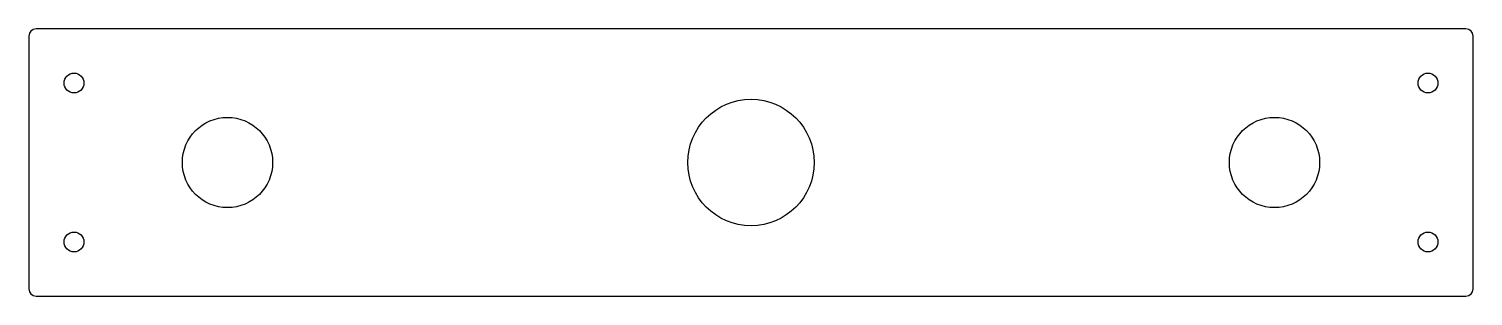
# Model space of a CAD drawing. Header units: millimetres. Extents: x -200 to 200, y -37 to 37.
import ezdxf

# ---------------------------------------------------------------- set-up
doc = ezdxf.new("R2010")
doc.units = ezdxf.units.MM

msp = doc.modelspace()

# ---------------------------------------------------------------- linework, layer by layer
at = {"color": 7, "linetype": 'Continuous', "lineweight": 25}
for p, q in [((198, 37), (-198, 37)), ((-200, 35), (-200, -35)), ((200, -35), (200, 35)), ((-198, -37), (198, -37))]:
    msp.add_line(p, q, dxfattribs=at)
for centre, radius in [((-187.5, 22), 2.75), ((187.5, 22), 2.75), ((0, 0), 17.5), ((-145, 0), 12.5), ((145, 0), 12.5), ((-187.5, -22), 2.75), ((187.5, -22), 2.75)]:
    msp.add_circle(centre, radius, dxfattribs=at)
for centre, start, end in [((-198, 35), 90, 180), ((198, 35), 0, 90), ((-198, -35), 180, 270), ((198, -35), 270, 0)]:
    msp.add_arc(centre, 2, start, end, dxfattribs=at)

doc.saveas('drawing.dxf')
